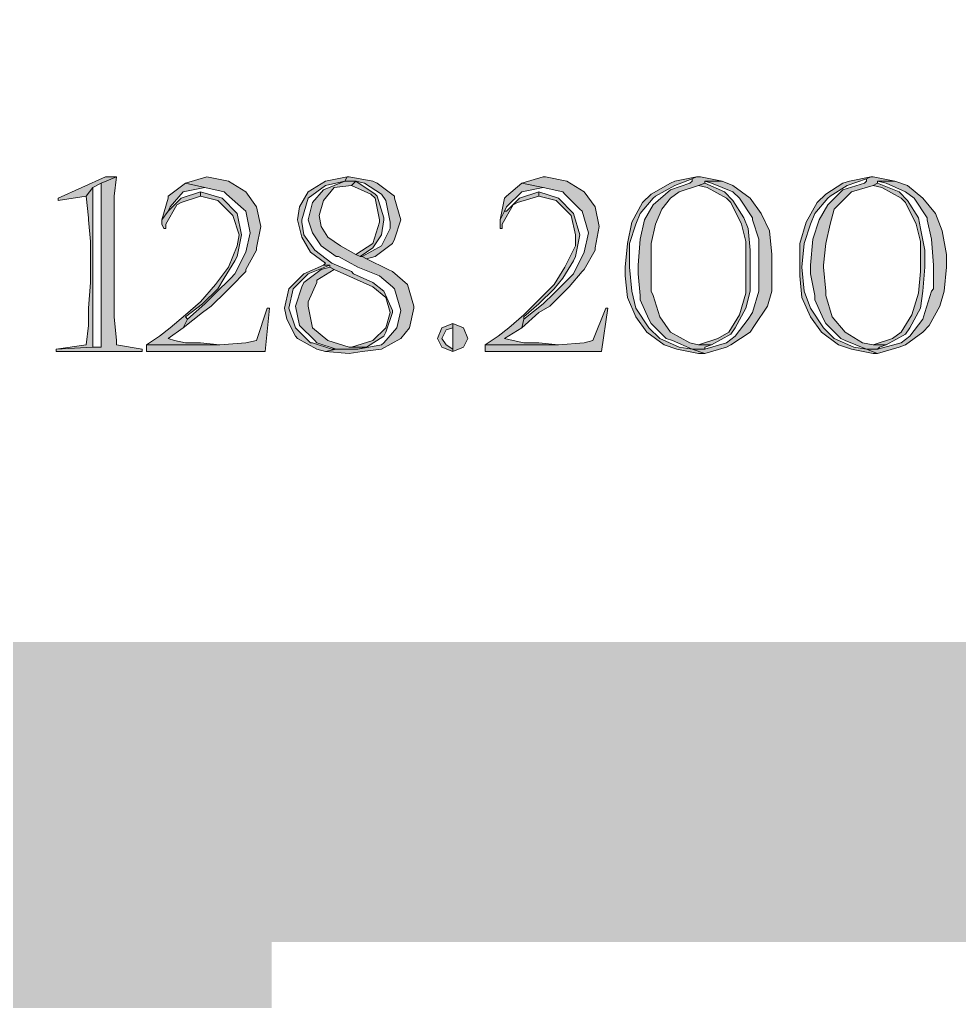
# Model space of a CAD drawing. Header units: inches. Extents: x -55000 to 163233, y -55008 to 54992.
# Drawn here: x 10339.1 to 10715.3, y 9706.3 to 10099.1 of the extents above; entities that cross this region are included whole.
import ezdxf

# ---------------------------------------------------------------- set-up
doc = ezdxf.new("R2010")
doc.units = ezdxf.units.IN
doc.header["$MEASUREMENT"] = 0
doc.linetypes.add('ACAD_ISO07W100', pattern=[3, 0, -3])
doc.layers.get('0').update_dxf_attribs({"color": 20, "linetype": 'ACAD_ISO07W100'})
doc.layers.add('L10D0 Abs', color=4, linetype='Continuous')

msp = doc.modelspace()

# ---------------------------------------------------------------- hatches: boundary and pattern name
at = {"layer": 'L10D0 Abs', "transparency": 33554483}
h = msp.add_hatch(color=256, dxfattribs=at)
h.dxf.hatch_style = 1
h.paths.add_polyline_path([(10377.86277, 10036.23954), (10371.82237, 10033.65079), (10371.82237, 9968.06923), (10368.3707, 9968.06923), (10353.70114, 9967.20631), (10353.70114, 9966.3434), (10388.21776, 9966.3434), (10388.21776, 9967.20631), (10377.86277, 9968.93214), (10377.86277, 9970.65797), (10376.99986, 9980.15004), (10376.99986, 9988.77919), (10376.99986, 10001.72292), (10376.99986, 10004.31167), (10376.99986, 10013.80374), (10376.99986, 10022.43289), (10376.99986, 10028.4733)])
h = msp.add_hatch(color=256, dxfattribs=at)
h.dxf.hatch_style = 1
h.paths.add_polyline_path([(10377.86277, 10036.23954), (10373.5482, 10036.23954), (10354.56406, 10027.61038), (10354.56406, 10026.74747), (10365.78196, 10028.4733), (10368.3707, 10031.92496), (10371.82237, 10033.65079)], flags=17)
h = msp.add_hatch(color=256, dxfattribs=at)
h.dxf.hatch_style = 1
h.paths.add_polyline_path([(10405.47606, 10033.65079), (10398.57274, 10028.4733), (10398.57274, 10027.61038), (10395.98399, 10018.98123), (10398.57274, 10022.43289), (10399.43566, 10024.15872), (10404.61315, 10030.19913), (10413.2423, 10031.92496)])
h = msp.add_hatch(color=256, dxfattribs=at)
h.dxf.hatch_style = 1
h.paths.add_polyline_path([(10414.10522, 10036.23954), (10405.47606, 10033.65079), (10413.2423, 10031.92496), (10421.00854, 10030.19913), (10421.87145, 10029.33621), (10428.77478, 10023.29581), (10429.63769, 10022.43289), (10431.36352, 10013.80374), (10429.63769, 10006.0375), (10425.32312, 9997.40835), (10423.59729, 9995.68252), (10417.55688, 9989.64211), (10413.2423, 9985.32753), (10406.33898, 9979.28713), (10404.61315, 9975.83546), (10412.37939, 9981.87587), (10415.83105, 9984.46462), (10421.87145, 9990.50503), (10423.59729, 9992.23086), (10429.63769, 9998.27126), (10429.63769, 9999.13418), (10433.95227, 10006.90042), (10433.95227, 10007.76333), (10435.6781, 10016.39248), (10433.95227, 10024.15872), (10429.63769, 10030.19913), (10422.73437, 10034.51371)])
h = msp.add_hatch(color=256, dxfattribs=at)
h.dxf.hatch_style = 1
h.paths.add_polyline_path([(10470.19471, 10036.23954), (10461.56556, 10034.51371), (10454.66224, 10030.19913), (10451.21058, 10024.15872), (10450.34766, 10018.98123), (10452.07349, 10012.07791), (10455.52515, 10006.0375), (10461.56556, 10001.72292), (10460.70264, 10000.86001), (10463.29139, 10000.86001), (10463.29139, 9999.99709), (10465.01722, 9999.13418), (10472.78346, 9995.68252), (10480.5497, 9992.23086), (10485.72719, 9987.91628), (10487.45302, 9981.87587), (10485.72719, 9975.83546), (10480.5497, 9970.65797), (10471.92054, 9968.06923), (10477.96095, 9968.06923), (10484.86427, 9972.3838), (10485.72719, 9974.10963), (10488.31593, 9981.87587), (10488.31593, 9982.73879), (10484.86427, 9990.50503), (10480.5497, 9993.95669), (10472.78346, 9997.40835), (10471.92054, 9998.27126), (10464.15431, 10001.72292), (10457.25098, 10006.90042), (10452.93641, 10012.94082), (10452.07349, 10018.11832), (10452.07349, 10018.98123), (10454.66224, 10027.61038), (10461.56556, 10032.78788), (10469.3318, 10034.51371)])
h = msp.add_hatch(color=256, dxfattribs=at)
h.dxf.hatch_style = 1
h.paths.add_polyline_path([(10469.3318, 10034.51371), (10460.70264, 10031.06205), (10456.38807, 10025.88455), (10454.66224, 10018.98123), (10456.38807, 10013.80374), (10459.83973, 10008.62625), (10465.88014, 10004.31167), (10466.74305, 10004.31167), (10474.50929, 9999.99709), (10483.13844, 9996.54543), (10488.31593, 9992.23086), (10489.17885, 9991.36794), (10491.7676, 9982.73879), (10490.04176, 9975.83546), (10484.86427, 9969.79506), (10484.00136, 9968.93214), (10474.50929, 9967.20631), (10465.88014, 9967.20631), (10461.56556, 9966.3434), (10471.05763, 9965.48048), (10476.23512, 9966.3434), (10484.00136, 9967.20631), (10491.7676, 9971.52089), (10495.21926, 9975.83546), (10496.94509, 9983.6017), (10496.94509, 9984.46462), (10494.35634, 9993.09377), (10488.31593, 9998.27126), (10486.5901, 9999.13418), (10477.96095, 10003.44875), (10476.23512, 10004.31167), (10475.3722, 10004.31167), (10473.64637, 10005.17459), (10467.60597, 10008.62625), (10462.42847, 10012.07791), (10459.83973, 10016.39248), (10458.97681, 10020.70706), (10460.70264, 10026.74747), (10465.01722, 10031.92496), (10471.92054, 10032.78788), (10473.64637, 10034.51371)])
h = msp.add_hatch(color=256, dxfattribs=at)
h.dxf.hatch_style = 1
h.paths.add_polyline_path([(10471.05763, 10036.23954), (10470.19471, 10036.23954), (10469.3318, 10034.51371), (10473.64637, 10034.51371), (10477.09804, 10033.65079), (10484.00136, 10029.33621), (10485.72719, 10026.74747), (10487.45302, 10018.11832), (10487.45302, 10015.52957), (10484.00136, 10008.62625), (10476.23512, 10004.31167), (10477.96095, 10003.44875), (10481.41261, 10004.31167), (10488.31593, 10009.48916), (10489.17885, 10011.21499), (10491.7676, 10018.98123), (10489.17885, 10027.61038), (10489.17885, 10028.4733), (10482.27553, 10033.65079), (10480.5497, 10034.51371)])
h = msp.add_hatch(color=256, dxfattribs=at)
h.dxf.hatch_style = 1
h.paths.add_polyline_path([(10473.64637, 10034.51371), (10471.92054, 10032.78788), (10479.68678, 10029.33621), (10481.41261, 10027.61038), (10483.13844, 10018.98123), (10483.13844, 10018.11832), (10480.5497, 10009.48916), (10473.64637, 10005.17459), (10475.3722, 10004.31167), (10480.5497, 10007.76333), (10484.00136, 10012.94082), (10484.86427, 10018.98123), (10484.86427, 10019.84415), (10482.27553, 10028.4733), (10481.41261, 10029.33621)], flags=17)
h = msp.add_hatch(color=256, dxfattribs=at)
h.dxf.hatch_style = 1
h.paths.add_polyline_path([(10540.09085, 10033.65079), (10534.05045, 10028.4733), (10533.18753, 10027.61038), (10531.4617, 10018.98123), (10533.18753, 10022.43289), (10534.05045, 10024.15872), (10540.09085, 10030.19913), (10548.72001, 10031.92496)])
h = msp.add_hatch(color=256, dxfattribs=at)
h.dxf.hatch_style = 1
h.paths.add_polyline_path([(10549.58292, 10036.23954), (10548.72001, 10036.23954), (10540.09085, 10033.65079), (10548.72001, 10031.92496), (10556.48624, 10030.19913), (10557.34916, 10029.33621), (10563.38957, 10023.29581), (10564.25248, 10022.43289), (10566.84123, 10013.80374), (10565.1154, 10006.0375), (10560.80082, 9997.40835), (10559.07499, 9995.68252), (10553.03458, 9989.64211), (10548.72001, 9985.32753), (10540.95377, 9979.28713), (10540.09085, 9975.83546), (10546.99418, 9981.87587), (10551.30875, 9984.46462), (10557.34916, 9990.50503), (10559.07499, 9992.23086), (10564.25248, 9998.27126), (10565.1154, 9999.13418), (10569.42997, 10006.90042), (10569.42997, 10007.76333), (10571.15581, 10016.39248), (10569.42997, 10024.15872), (10565.1154, 10030.19913), (10558.21208, 10034.51371)])
h = msp.add_hatch(color=256, dxfattribs=at)
h.dxf.hatch_style = 1
h.paths.add_polyline_path([(10609.98699, 10036.23954), (10601.35784, 10034.51371), (10599.63201, 10033.65079), (10591.86577, 10029.33621), (10588.41411, 10025.88455), (10584.09953, 10018.11832), (10582.3737, 10009.48916), (10581.51079, 9999.99709), (10581.51079, 9996.54543), (10582.3737, 9987.91628), (10585.82537, 9980.15004), (10590.13994, 9974.10963), (10597.04326, 9968.93214), (10602.22076, 9967.20631), (10610.84991, 9965.48048), (10613.43866, 9965.48048), (10608.26116, 9967.20631), (10603.08367, 9968.06923), (10595.31743, 9971.52089), (10591.00286, 9975.83546), (10585.82537, 9983.6017), (10584.09953, 9990.50503), (10583.23662, 9999.99709), (10583.23662, 10009.48916), (10585.82537, 10017.2554), (10587.5512, 10021.56998), (10592.72869, 10027.61038), (10593.5916, 10028.4733), (10601.35784, 10032.78788), (10608.26116, 10035.37662)])
h = msp.add_hatch(color=256, dxfattribs=at)
h.dxf.hatch_style = 1
h.paths.add_polyline_path([(10611.71283, 10036.23954), (10609.98699, 10036.23954), (10608.26116, 10035.37662), (10608.26116, 10034.51371), (10607.39825, 10033.65079), (10599.63201, 10031.06205), (10592.72869, 10025.02164), (10589.27703, 10018.98123), (10587.5512, 10011.21499), (10586.68828, 10000.86001), (10586.68828, 9997.40835), (10587.5512, 9988.77919), (10587.5512, 9987.05336), (10591.00286, 9979.28713), (10591.86577, 9977.5613), (10597.90618, 9971.52089), (10600.49493, 9970.65797), (10608.26116, 9967.20631), (10613.43866, 9967.20631), (10613.43866, 9968.06923), (10616.0274, 9968.93214), (10610.84991, 9968.93214), (10607.39825, 9969.79506), (10599.63201, 9974.10963), (10595.31743, 9980.15004), (10592.72869, 9988.77919), (10591.86577, 9990.50503), (10591.86577, 9999.99709), (10591.86577, 10000.86001), (10591.86577, 10009.48916), (10593.5916, 10017.2554), (10596.18035, 10023.29581), (10599.63201, 10027.61038), (10603.08367, 10030.19913), (10610.84991, 10032.78788), (10613.43866, 10033.65079), (10613.43866, 10034.51371), (10620.34198, 10034.51371)])
h = msp.add_hatch(color=256, dxfattribs=at)
h.dxf.hatch_style = 1
h.paths.add_polyline_path([(10620.34198, 10034.51371), (10613.43866, 10034.51371), (10616.0274, 10033.65079), (10624.65655, 10030.19913), (10627.2453, 10027.61038), (10632.42279, 10019.84415), (10632.42279, 10018.98123), (10635.01154, 10011.21499), (10635.01154, 10000.86001), (10635.01154, 9991.36794), (10635.01154, 9990.50503), (10632.42279, 9981.87587), (10630.69696, 9979.28713), (10625.51947, 9972.3838), (10622.06781, 9969.79506), (10613.43866, 9967.20631), (10608.26116, 9967.20631), (10613.43866, 9965.48048), (10622.06781, 9968.06923), (10623.79364, 9968.93214), (10631.55988, 9974.10963), (10633.28571, 9976.69838), (10638.4632, 9984.46462), (10640.18903, 9990.50503), (10640.18903, 9999.99709), (10640.18903, 10005.17459), (10639.32612, 10014.66665), (10635.87445, 10021.56998), (10631.55988, 10027.61038), (10624.65655, 10032.78788)])
h = msp.add_hatch(color=256, dxfattribs=at)
h.dxf.hatch_style = 1
h.paths.add_polyline_path([(10613.43866, 10033.65079), (10610.84991, 10032.78788), (10614.30157, 10031.92496), (10622.06781, 10027.61038), (10623.79364, 10025.88455), (10628.10822, 10017.2554), (10629.83405, 10010.35208), (10629.83405, 10000.86001), (10629.83405, 9998.27126), (10629.83405, 9989.64211), (10627.2453, 9981.01296), (10622.93072, 9974.10963), (10618.61615, 9971.52089), (10610.84991, 9968.93214), (10616.0274, 9968.93214), (10623.79364, 9973.24672), (10625.51947, 9975.83546), (10629.83405, 9983.6017), (10631.55988, 9990.50503), (10631.55988, 9999.99709), (10631.55988, 10006.90042), (10630.69696, 10015.52957), (10628.97113, 10019.84415), (10624.65655, 10026.74747), (10621.20489, 10030.19913)], flags=17)
h = msp.add_hatch(color=256, dxfattribs=at)
h.dxf.hatch_style = 1
h.paths.add_polyline_path([(10679.88314, 10036.23954), (10671.25398, 10034.51371), (10668.66524, 10033.65079), (10661.76191, 10029.33621), (10658.31025, 10025.88455), (10653.99568, 10018.11832), (10651.40693, 10009.48916), (10651.40693, 9999.99709), (10651.40693, 9996.54543), (10652.26985, 9987.91628), (10655.72151, 9980.15004), (10660.03608, 9974.10963), (10666.93941, 9968.93214), (10672.1169, 9967.20631), (10680.74605, 9965.48048), (10682.47188, 9965.48048), (10678.1573, 9967.20631), (10672.97981, 9968.06923), (10665.21357, 9971.52089), (10660.899, 9975.83546), (10655.72151, 9983.6017), (10653.13276, 9990.50503), (10652.26985, 9999.99709), (10653.13276, 10009.48916), (10655.72151, 10017.2554), (10657.44734, 10021.56998), (10662.62483, 10027.61038), (10663.48774, 10028.4733), (10670.39107, 10032.78788), (10678.1573, 10035.37662)])
h = msp.add_hatch(color=256, dxfattribs=at)
h.dxf.hatch_style = 1
h.paths.add_polyline_path([(10680.74605, 10036.23954), (10679.88314, 10036.23954), (10678.1573, 10035.37662), (10678.1573, 10034.51371), (10677.29439, 10033.65079), (10668.66524, 10031.06205), (10662.62483, 10025.02164), (10659.17317, 10018.98123), (10656.58442, 10011.21499), (10655.72151, 10000.86001), (10655.72151, 9997.40835), (10657.44734, 9988.77919), (10657.44734, 9987.05336), (10660.899, 9979.28713), (10661.76191, 9977.5613), (10667.80232, 9971.52089), (10669.52815, 9970.65797), (10678.1573, 9967.20631), (10682.47188, 9967.20631), (10683.3348, 9968.06923), (10685.92354, 9968.93214), (10680.74605, 9968.93214), (10676.43147, 9969.79506), (10669.52815, 9974.10963), (10664.35066, 9980.15004), (10661.76191, 9988.77919), (10661.76191, 9990.50503), (10660.899, 9999.99709), (10660.899, 10000.86001), (10661.76191, 10009.48916), (10663.48774, 10017.2554), (10665.21357, 10023.29581), (10669.52815, 10027.61038), (10672.1169, 10030.19913), (10680.74605, 10032.78788), (10682.47188, 10033.65079), (10682.47188, 10034.51371), (10689.3752, 10034.51371)])
h = msp.add_hatch(color=256, dxfattribs=at)
h.dxf.hatch_style = 1
h.paths.add_polyline_path([(10689.3752, 10034.51371), (10682.47188, 10034.51371), (10685.92354, 10033.65079), (10693.68978, 10030.19913), (10697.14144, 10027.61038), (10702.31893, 10019.84415), (10702.31893, 10018.98123), (10704.04476, 10011.21499), (10704.90768, 10000.86001), (10704.90768, 9991.36794), (10704.04476, 9990.50503), (10701.45602, 9981.87587), (10700.5931, 9979.28713), (10695.41561, 9972.3838), (10691.96395, 9969.79506), (10682.47188, 9967.20631), (10678.1573, 9967.20631), (10682.47188, 9965.48048), (10691.10103, 9968.06923), (10693.68978, 9968.93214), (10700.5931, 9974.10963), (10703.18185, 9976.69838), (10707.49643, 9984.46462), (10709.22226, 9990.50503), (10710.08517, 9999.99709), (10710.08517, 10005.17459), (10708.35934, 10014.66665), (10705.7706, 10021.56998), (10700.5931, 10027.61038), (10694.5527, 10032.78788)])
h = msp.add_hatch(color=256, dxfattribs=at)
h.dxf.hatch_style = 1
h.paths.add_polyline_path([(10682.47188, 10033.65079), (10680.74605, 10032.78788), (10684.19771, 10031.92496), (10691.96395, 10027.61038), (10693.68978, 10025.88455), (10698.00436, 10017.2554), (10699.73019, 10010.35208), (10699.73019, 10000.86001), (10699.73019, 9998.27126), (10698.86727, 9989.64211), (10696.27853, 9981.01296), (10691.96395, 9974.10963), (10688.51229, 9971.52089), (10680.74605, 9968.93214), (10685.92354, 9968.93214), (10693.68978, 9973.24672), (10695.41561, 9975.83546), (10699.73019, 9983.6017), (10700.5931, 9990.50503), (10701.45602, 9999.99709), (10701.45602, 10006.90042), (10699.73019, 10015.52957), (10698.86727, 10019.84415), (10694.5527, 10026.74747), (10691.10103, 10030.19913)], flags=17)
h = msp.add_hatch(color=256, dxfattribs=at)
h.dxf.hatch_style = 1
h.paths.add_polyline_path([(10368.3707, 10031.92496), (10365.78196, 10028.4733), (10366.64487, 10019.84415), (10366.64487, 10018.98123), (10367.50779, 10010.35208), (10367.50779, 9999.13418), (10367.50779, 9993.95669), (10366.64487, 9983.6017), (10366.64487, 9976.69838), (10365.78196, 9968.93214), (10353.70114, 9967.20631), (10368.3707, 9968.06923)], flags=17)
h = msp.add_hatch(color=256, dxfattribs=at)
h.dxf.hatch_style = 1
h.paths.add_polyline_path([(10411.51647, 10030.19913), (10411.51647, 10028.4733), (10418.41979, 10026.74747), (10424.4602, 10020.70706), (10427.04895, 10012.94082), (10426.18603, 10008.62625), (10422.73437, 9999.99709), (10417.55688, 9993.09377), (10411.51647, 9986.19045), (10405.47606, 9981.01296), (10399.43566, 9975.83546), (10395.12108, 9972.3838), (10389.94359, 9968.93214), (10419.28271, 9968.93214), (10411.51647, 9969.79506), (10405.47606, 9969.79506), (10401.16149, 9970.65797), (10398.57274, 9971.52089), (10404.61315, 9975.83546), (10406.33898, 9979.28713), (10405.47606, 9980.15004), (10412.37939, 9985.32753), (10418.41979, 9991.36794), (10421.00854, 9995.68252), (10425.32312, 10002.58584), (10426.18603, 10004.31167), (10427.91186, 10012.94082), (10426.18603, 10021.56998), (10420.14562, 10027.61038)])
h = msp.add_hatch(color=256, dxfattribs=at)
h.dxf.hatch_style = 1
h.paths.add_polyline_path([(10411.51647, 10030.19913), (10403.75023, 10027.61038), (10398.57274, 10022.43289), (10395.98399, 10018.98123), (10395.98399, 10017.2554), (10396.84691, 10015.52957), (10397.70983, 10015.52957), (10397.70983, 10017.2554), (10402.0244, 10025.02164), (10403.75023, 10025.88455), (10411.51647, 10028.4733)], flags=17)
h = msp.add_hatch(color=256, dxfattribs=at)
h.dxf.hatch_style = 1
h.paths.add_polyline_path([(10546.99418, 10030.19913), (10546.99418, 10028.4733), (10553.8975, 10026.74747), (10559.93791, 10020.70706), (10561.66374, 10012.94082), (10561.66374, 10008.62625), (10557.34916, 9999.99709), (10553.03458, 9993.09377), (10546.13126, 9986.19045), (10540.95377, 9981.01296), (10534.91336, 9975.83546), (10530.59878, 9972.3838), (10525.42129, 9968.93214), (10554.76041, 9968.93214), (10546.99418, 9969.79506), (10540.95377, 9969.79506), (10536.63919, 9970.65797), (10533.18753, 9971.52089), (10540.09085, 9975.83546), (10540.95377, 9979.28713), (10540.95377, 9980.15004), (10546.99418, 9985.32753), (10553.03458, 9991.36794), (10556.48624, 9995.68252), (10560.80082, 10002.58584), (10561.66374, 10004.31167), (10563.38957, 10012.94082), (10560.80082, 10021.56998), (10554.76041, 10027.61038)])
h = msp.add_hatch(color=256, dxfattribs=at)
h.dxf.hatch_style = 1
h.paths.add_polyline_path([(10546.99418, 10030.19913), (10539.22794, 10027.61038), (10534.05045, 10022.43289), (10533.18753, 10022.43289), (10531.4617, 10018.98123), (10531.4617, 10017.2554), (10531.4617, 10015.52957), (10532.32462, 10015.52957), (10532.32462, 10017.2554), (10536.63919, 10025.02164), (10538.36502, 10025.88455), (10546.99418, 10028.4733)], flags=17)
h = msp.add_hatch(color=256, dxfattribs=at)
h.dxf.hatch_style = 1
h.paths.add_polyline_path([(10460.70264, 10000.86001), (10452.93641, 9997.40835), (10446.896, 9991.36794), (10445.17017, 9983.6017), (10446.03308, 9979.28713), (10449.48474, 9972.3838), (10450.34766, 9971.52089), (10458.1139, 9967.20631), (10461.56556, 9966.3434), (10465.88014, 9967.20631), (10464.15431, 9967.20631), (10456.38807, 9969.79506), (10455.52515, 9969.79506), (10449.48474, 9975.83546), (10446.896, 9983.6017), (10448.62183, 9991.36794), (10454.66224, 9997.40835), (10463.29139, 10000.86001)])
h = msp.add_hatch(color=256, dxfattribs=at)
h.dxf.hatch_style = 1
h.paths.add_polyline_path([(10463.29139, 9999.99709), (10459.83973, 9999.13418), (10452.93641, 9993.95669), (10452.07349, 9992.23086), (10449.48474, 9984.46462), (10451.21058, 9976.69838), (10457.25098, 9970.65797), (10458.1139, 9969.79506), (10465.88014, 9967.20631), (10474.50929, 9967.20631), (10477.96095, 9968.06923), (10471.92054, 9968.06923), (10471.05763, 9968.06923), (10462.42847, 9970.65797), (10456.38807, 9975.83546), (10454.66224, 9984.46462), (10454.66224, 9986.19045), (10458.1139, 9993.95669), (10458.1139, 9994.8196), (10465.01722, 9999.13418)])
h = msp.add_hatch(color=256, dxfattribs=at)
h.dxf.hatch_style = 1
h.paths.add_polyline_path([(10439.12976, 9983.6017), (10438.26685, 9983.6017), (10433.95227, 9970.65797), (10429.63769, 9969.79506), (10419.28271, 9968.93214), (10389.94359, 9968.93214), (10389.94359, 9966.3434), (10437.40393, 9966.3434)])
h = msp.add_hatch(color=256, dxfattribs=at)
h.dxf.hatch_style = 1
h.paths.add_polyline_path([(10574.60747, 9983.6017), (10573.74455, 9983.6017), (10568.56706, 9970.65797), (10565.1154, 9969.79506), (10554.76041, 9968.93214), (10525.42129, 9968.93214), (10525.42129, 9966.3434), (10572.01872, 9966.3434)])
h = msp.add_hatch(color=256, dxfattribs=at)
h.dxf.hatch_style = 1
h.paths.add_polyline_path([(10512.47756, 9977.5613), (10508.16299, 9975.83546), (10506.43716, 9971.52089), (10508.16299, 9968.06923), (10512.47756, 9966.3434), (10512.47756, 9967.20631), (10509.88882, 9968.93214), (10508.16299, 9971.52089), (10509.88882, 9974.97255), (10512.47756, 9975.83546)])
h = msp.add_hatch(color=256, dxfattribs=at)
h.dxf.hatch_style = 1
h.paths.add_polyline_path([(10512.47756, 9977.5613), (10512.47756, 9975.83546), (10512.47756, 9967.20631), (10512.47756, 9966.3434), (10516.79214, 9968.06923), (10518.51797, 9971.52089), (10516.79214, 9975.83546)])
h = msp.add_hatch(color=256, dxfattribs=at)
h.dxf.hatch_style = 1
h.paths.add_polyline_path([(10440, 460), (10850, 460), (10850, 9440), (10440, 9440), (10440, 9730), (10850, 9730), (10850, 9850), (1460, 9850), (1460, 9440), (1050, 9440), (1050, 460), (1460, 460), (1460, 170), (1050, 170), (1050, 50), (10850, 50), (10850, 170), (10440, 170)])
h.paths.add_polyline_path([(3722.61364, 4702.51263), (3623.61869, 4603.51768), (3524.62374, 4702.51263), (3623.61869, 4801.50758)], flags=16)
h.paths.add_polyline_path([(3920.60354, 4900.50253), (3821.60859, 4801.50758), (3722.61364, 4900.50253), (3821.60859, 4999.49747)], flags=16)
h.paths.add_polyline_path([(3821.60859, 4207.53788), (3722.61364, 4108.54293), (3623.61869, 4207.53788), (3722.61364, 4306.53283)], flags=16)
h.paths.add_polyline_path([(4019.59849, 4405.52778), (3920.60354, 4306.53283), (3821.60859, 4405.52778), (3920.60354, 4504.52273)], flags=16)
h.paths.add_polyline_path([(4217.58839, 4603.51768), (4118.59344, 4504.52273), (4019.59849, 4603.51768), (4118.59344, 4702.51263)], flags=16)
h.paths.add_polyline_path([(4415.57828, 4801.50758), (4316.58334, 4702.51263), (4217.58839, 4801.50758), (4316.58334, 4900.50253)], flags=16)
h.paths.add_polyline_path([(4118.59344, 3910.55303), (4019.59849, 3811.55808), (3920.60354, 3910.55303), (4019.59849, 4009.54798)], flags=16)
h.paths.add_polyline_path([(4316.58334, 4108.54293), (4217.58839, 4009.54798), (4118.59344, 4108.54293), (4217.58839, 4207.53788)], flags=16)
h.paths.add_polyline_path([(4514.57323, 4306.53283), (4415.57828, 4207.53788), (4316.58334, 4306.53283), (4415.57828, 4405.52778)], flags=16)
h.paths.add_polyline_path([(4910.55303, 4702.51263), (4811.55808, 4603.51768), (4712.56313, 4702.51263), (4811.55808, 4801.50758)], flags=16)
h.paths.add_polyline_path([(4415.57828, 3613.56818), (4316.58334, 3514.57323), (4217.58839, 3613.56818), (4316.58334, 3712.56313)], flags=16)
h.paths.add_polyline_path([(4613.56818, 3811.55808), (4514.57323, 3712.56313), (4415.57828, 3811.55808), (4514.57323, 3910.55303)], flags=16)
h.paths.add_polyline_path([(4811.55808, 4009.54798), (4712.56313, 3910.55303), (4613.56818, 4009.54798), (4712.56313, 4108.54293)], flags=16)
h.paths.add_polyline_path([(5009.54798, 4207.53788), (4910.55303, 4108.54293), (4811.55808, 4207.53788), (4910.55303, 4306.53283)], flags=16)
h.paths.add_polyline_path([(5207.53788, 4405.52778), (5108.54293, 4306.53283), (5009.54798, 4405.52778), (5108.54293, 4504.52273)], flags=16)
h.paths.add_polyline_path([(5405.52778, 4603.51768), (5306.53283, 4504.52273), (5207.53788, 4603.51768), (5306.53283, 4702.51263)], flags=16)
h.paths.add_polyline_path([(4712.56313, 3316.58334), (4613.56818, 3217.58839), (4514.57323, 3316.58334), (4613.56818, 3415.57828)], flags=16)
h.paths.add_polyline_path([(4910.55303, 3514.57323), (4811.55808, 3415.57828), (4712.56313, 3514.57323), (4811.55808, 3613.56818)], flags=16)
h.paths.add_polyline_path([(5108.54293, 3712.56313), (5009.54798, 3613.56818), (4910.55303, 3712.56313), (5009.54798, 3811.55808)], flags=16)
h.paths.add_polyline_path([(5306.53283, 3910.55303), (5207.53788, 3811.55808), (5108.54293, 3910.55303), (5207.53788, 4009.54798)], flags=16)
h.paths.add_polyline_path([(5504.52273, 4108.54293), (5405.52778, 4009.54798), (5306.53283, 4108.54293), (5405.52778, 4207.53788)], flags=16)
h.paths.add_polyline_path([(5702.51263, 4306.53283), (5603.51768, 4207.53788), (5504.52273, 4306.53283), (5603.51768, 4405.52778)], flags=16)
h.paths.add_polyline_path([(5405.52778, 3415.57828), (5306.53283, 3316.58334), (5207.53788, 3415.57828), (5306.53283, 3514.57323)], flags=16)
h.paths.add_polyline_path([(5603.51768, 3613.56818), (5504.52273, 3514.57323), (5405.52778, 3613.56818), (5504.52273, 3712.56313)], flags=16)
h.paths.add_polyline_path([(5801.50758, 3811.55808), (5702.51263, 3712.56313), (5603.51768, 3811.55808), (5702.51263, 3910.55303)], flags=16)
h.paths.add_polyline_path([(5207.53788, 3217.58839), (5108.54293, 3118.59344), (5009.54798, 3217.58839), (5108.54293, 3316.58334)], flags=16)
h.paths.add_polyline_path([(4712.56313, 4504.52273), (4613.56818, 4405.52778), (4514.57323, 4504.52273), (4613.56818, 4603.51768)], flags=16)
h.paths.add_polyline_path([(4118.59344, 5098.49242), (4019.59849, 4999.49747), (3920.60354, 5098.49242), (4019.59849, 5197.48737)], flags=16)
h.paths.add_polyline_path([(4316.58334, 5296.48232), (4217.58839, 5197.48737), (4118.59344, 5296.48232), (4217.58839, 5395.47727)], flags=16)
h.paths.add_polyline_path([(4811.55808, 5197.48737), (4712.56313, 5098.49242), (4613.56818, 5197.48737), (4712.56313, 5296.48232)], flags=16)
h.paths.add_polyline_path([(5108.54293, 4900.50253), (5009.54798, 4801.50758), (4910.55303, 4900.50253), (5009.54798, 4999.49747)], flags=16)
h.paths.add_polyline_path([(3524.62374, 4504.52273), (3425.62879, 4405.52778), (3326.63384, 4504.52273), (3425.62879, 4603.51768)], flags=16)
h.paths.add_polyline_path([(5009.54798, 3019.59849), (4910.55303, 2920.60354), (4811.55808, 3019.59849), (4910.55303, 3118.59344)], flags=16)
h.paths.add_polyline_path([(5999.49747, 4009.54798), (5900.50253, 3910.55303), (5801.50758, 4009.54798), (5900.50253, 4108.54293)], flags=16)
h.paths.add_polyline_path([(4514.57323, 5494.47222), (4415.57828, 5395.47727), (4316.58334, 5494.47222), (4415.57828, 5593.46717)], flags=16)
h.paths.add_polyline_path([(5306.53283, 2722.61364), (5207.53788, 2623.61869), (5108.54293, 2722.61364), (5207.53788, 2821.60859)], flags=16)
h.paths.add_polyline_path([(5504.52273, 2920.60354), (5405.52778, 2821.60859), (5306.53283, 2920.60354), (5405.52778, 3019.59849)], flags=16)
h.paths.add_polyline_path([(5702.51263, 3118.59344), (5603.51768, 3019.59849), (5504.52273, 3118.59344), (5603.51768, 3217.58839)], flags=16)
h.paths.add_polyline_path([(5900.50253, 3316.58334), (5801.50758, 3217.58839), (5702.51263, 3316.58334), (5801.50758, 3415.57828)], flags=16)
h.paths.add_polyline_path([(6098.49242, 3514.57323), (5999.49747, 3415.57828), (5900.50253, 3514.57323), (5999.49747, 3613.56818)], flags=16)
h.paths.add_polyline_path([(6296.48232, 3712.56313), (6197.48737, 3613.56818), (6098.49242, 3712.56313), (6197.48737, 3811.55808)], flags=16)
h.paths.add_polyline_path([(5801.50758, 2623.61869), (5702.51263, 2524.62374), (5603.51768, 2623.61869), (5702.51263, 2722.61364)], flags=16)
h.paths.add_polyline_path([(5999.49747, 2821.60859), (5900.50253, 2722.61364), (5801.50758, 2821.60859), (5900.50253, 2920.60354)], flags=16)
h.paths.add_polyline_path([(6197.48737, 3019.59849), (6098.49242, 2920.60354), (5999.49747, 3019.59849), (6098.49242, 3118.59344)], flags=16)
h.paths.add_polyline_path([(6395.47727, 3217.58839), (6296.48232, 3118.59344), (6197.48737, 3217.58839), (6296.48232, 3316.58334)], flags=16)
h.paths.add_polyline_path([(6593.46717, 3415.57828), (6494.47222, 3316.58334), (6395.47727, 3415.57828), (6494.47222, 3514.57323)], flags=16)
h.paths.add_polyline_path([(4712.56313, 5692.46212), (4613.56818, 5593.46717), (4514.57323, 5692.46212), (4613.56818, 5791.45707)], flags=16)
h.paths.add_polyline_path([(4910.55303, 5890.45202), (4811.55808, 5791.45707), (4712.56313, 5890.45202), (4811.55808, 5989.44697)], flags=16)
h.paths.add_polyline_path([(5108.54293, 6088.44192), (5009.54798, 5989.44697), (4910.55303, 6088.44192), (5009.54798, 6187.43687)], flags=16)
h.paths.add_polyline_path([(5306.53283, 6286.43182), (5207.53788, 6187.43687), (5108.54293, 6286.43182), (5207.53788, 6385.42677)], flags=16)
h.paths.add_polyline_path([(5504.52273, 6484.42172), (5405.52778, 6385.42677), (5306.53283, 6484.42172), (5405.52778, 6583.41666)], flags=16)
h.paths.add_polyline_path([(5702.51263, 6682.41161), (5603.51768, 6583.41666), (5504.52273, 6682.41161), (5603.51768, 6781.40656)], flags=16)
h.paths.add_polyline_path([(5900.50253, 6880.40151), (5801.50758, 6781.40656), (5702.51263, 6880.40151), (5801.50758, 6979.39646)], flags=16)
h.paths.add_polyline_path([(6098.49242, 7078.39141), (5999.49747, 6979.39646), (5900.50253, 7078.39141), (5999.49747, 7177.38636)], flags=16)
h.paths.add_polyline_path([(6296.48232, 7276.38131), (6197.48737, 7177.38636), (6098.49242, 7276.38131), (6197.48737, 7375.37626)], flags=16)
h.paths.add_polyline_path([(5009.54798, 5395.47727), (4910.55303, 5296.48232), (4811.55808, 5395.47727), (4910.55303, 5494.47222)], flags=16)
h.paths.add_polyline_path([(5207.53788, 5593.46717), (5108.54293, 5494.47222), (5009.54798, 5593.46717), (5108.54293, 5692.46212)], flags=16)
h.paths.add_polyline_path([(5405.52778, 5791.45707), (5306.53283, 5692.46212), (5207.53788, 5791.45707), (5306.53283, 5890.45202)], flags=16)
h.paths.add_polyline_path([(5603.51768, 5989.44697), (5504.52273, 5890.45202), (5405.52778, 5989.44697), (5504.52273, 6088.44192)], flags=16)
h.paths.add_polyline_path([(5801.50758, 6187.43687), (5702.51263, 6088.44192), (5603.51768, 6187.43687), (5702.51263, 6286.43182)], flags=16)
h.paths.add_polyline_path([(5999.49747, 6385.42677), (5900.50253, 6286.43182), (5801.50758, 6385.42677), (5900.50253, 6484.42172)], flags=16)
h.paths.add_polyline_path([(6197.48737, 6583.41666), (6098.49242, 6484.42172), (5999.49747, 6583.41666), (6098.49242, 6682.41161)], flags=16)
h.paths.add_polyline_path([(6395.47727, 6781.40656), (6296.48232, 6682.41161), (6197.48737, 6781.40656), (6296.48232, 6880.40151)], flags=16)
h.paths.add_polyline_path([(6593.46717, 6979.39646), (6494.47222, 6880.40151), (6395.47727, 6979.39646), (6494.47222, 7078.39141)], flags=16)
h.paths.add_polyline_path([(5306.53283, 5098.49242), (5207.53788, 4999.49747), (5108.54293, 5098.49242), (5207.53788, 5197.48737)], flags=16)
h.paths.add_polyline_path([(5504.52273, 5296.48232), (5405.52778, 5197.48737), (5306.53283, 5296.48232), (5405.52778, 5395.47727)], flags=16)
h.paths.add_polyline_path([(5702.51263, 5494.47222), (5603.51768, 5395.47727), (5504.52273, 5494.47222), (5603.51768, 5593.46717)], flags=16)
h.paths.add_polyline_path([(5900.50253, 5692.46212), (5801.50758, 5593.46717), (5702.51263, 5692.46212), (5801.50758, 5791.45707)], flags=16)
h.paths.add_polyline_path([(6098.49242, 5890.45202), (5999.49747, 5791.45707), (5900.50253, 5890.45202), (5999.49747, 5989.44697)], flags=16)
h.paths.add_polyline_path([(6296.48232, 6088.44192), (6197.48737, 5989.44697), (6098.49242, 6088.44192), (6197.48737, 6187.43687)], flags=16)
h.paths.add_polyline_path([(6494.47222, 6286.43182), (6395.47727, 6187.43687), (6296.48232, 6286.43182), (6395.47727, 6385.42677)], flags=16)
h.paths.add_polyline_path([(6692.46212, 6484.42172), (6593.46717, 6385.42677), (6494.47222, 6484.42172), (6593.46717, 6583.41666)], flags=16)
h.paths.add_polyline_path([(6890.45202, 6682.41161), (6791.45707, 6583.41666), (6692.46212, 6682.41161), (6791.45707, 6781.40656)], flags=16)
h.paths.add_polyline_path([(7088.44192, 6880.40151), (6989.44697, 6781.40656), (6890.45202, 6880.40151), (6989.44697, 6979.39646)], flags=16)
h.paths.add_polyline_path([(5603.51768, 4801.50758), (5504.52273, 4702.51263), (5405.52778, 4801.50758), (5504.52273, 4900.50253)], flags=16)
h.paths.add_polyline_path([(5801.50758, 4999.49747), (5702.51263, 4900.50253), (5603.51768, 4999.49747), (5702.51263, 5098.49242)], flags=16)
h.paths.add_polyline_path([(5999.49747, 5197.48737), (5900.50253, 5098.49242), (5801.50758, 5197.48737), (5900.50253, 5296.48232)], flags=16)
h.paths.add_polyline_path([(6197.48737, 5395.47727), (6098.49242, 5296.48232), (5999.49747, 5395.47727), (6098.49242, 5494.47222)], flags=16)
h.paths.add_polyline_path([(6395.47727, 5593.46717), (6296.48232, 5494.47222), (6197.48737, 5593.46717), (6296.48232, 5692.46212)], flags=16)
h.paths.add_polyline_path([(6593.46717, 5791.45707), (6494.47222, 5692.46212), (6395.47727, 5791.45707), (6494.47222, 5890.45202)], flags=16)
h.paths.add_polyline_path([(6791.45707, 5989.44697), (6692.46212, 5890.45202), (6593.46717, 5989.44697), (6692.46212, 6088.44192)], flags=16)
h.paths.add_polyline_path([(6989.44697, 6187.43687), (6890.45202, 6088.44192), (6791.45707, 6187.43687), (6890.45202, 6286.43182)], flags=16)
h.paths.add_polyline_path([(7187.43687, 6385.42677), (7088.44192, 6286.43182), (6989.44697, 6385.42677), (7088.44192, 6484.42172)], flags=16)
h.paths.add_polyline_path([(7385.42677, 6583.41666), (7286.43182, 6484.42172), (7187.43687, 6583.41666), (7286.43182, 6682.41161)], flags=16)
h.paths.add_polyline_path([(5900.50253, 4504.52273), (5801.50758, 4405.52778), (5702.51263, 4504.52273), (5801.50758, 4603.51768)], flags=16)
h.paths.add_polyline_path([(6098.49242, 4702.51263), (5999.49747, 4603.51768), (5900.50253, 4702.51263), (5999.49747, 4801.50758)], flags=16)
h.paths.add_polyline_path([(6296.48232, 4900.50253), (6197.48737, 4801.50758), (6098.49242, 4900.50253), (6197.48737, 4999.49747)], flags=16)
h.paths.add_polyline_path([(6494.47222, 5098.49242), (6395.47727, 4999.49747), (6296.48232, 5098.49242), (6395.47727, 5197.48737)], flags=16)
h.paths.add_polyline_path([(6692.46212, 5296.48232), (6593.46717, 5197.48737), (6494.47222, 5296.48232), (6593.46717, 5395.47727)], flags=16)
h.paths.add_polyline_path([(6890.45202, 5494.47222), (6791.45707, 5395.47727), (6692.46212, 5494.47222), (6791.45707, 5593.46717)], flags=16)
h.paths.add_polyline_path([(7088.44192, 5692.46212), (6989.44697, 5593.46717), (6890.45202, 5692.46212), (6989.44697, 5791.45707)], flags=16)
h.paths.add_polyline_path([(7286.43182, 5890.45202), (7187.43687, 5791.45707), (7088.44192, 5890.45202), (7187.43687, 5989.44697)], flags=16)
h.paths.add_polyline_path([(7484.42172, 6088.44192), (7385.42677, 5989.44697), (7286.43182, 6088.44192), (7385.42677, 6187.43687)], flags=16)
h.paths.add_polyline_path([(7682.41161, 6286.43182), (7583.41666, 6187.43687), (7484.42172, 6286.43182), (7583.41666, 6385.42677)], flags=16)
h.paths.add_polyline_path([(6197.48737, 4207.53788), (6098.49242, 4108.54293), (5999.49747, 4207.53788), (6098.49242, 4306.53283)], flags=16)
h.paths.add_polyline_path([(6395.47727, 4405.52778), (6296.48232, 4306.53283), (6197.48737, 4405.52778), (6296.48232, 4504.52273)], flags=16)
h.paths.add_polyline_path([(6593.46717, 4603.51768), (6494.47222, 4504.52273), (6395.47727, 4603.51768), (6494.47222, 4702.51263)], flags=16)
h.paths.add_polyline_path([(6791.45707, 4801.50758), (6692.46212, 4702.51263), (6593.46717, 4801.50758), (6692.46212, 4900.50253)], flags=16)
h.paths.add_polyline_path([(6989.44697, 4999.49747), (6890.45202, 4900.50253), (6791.45707, 4999.49747), (6890.45202, 5098.49242)], flags=16)
h.paths.add_polyline_path([(7187.43687, 5197.48737), (7088.44192, 5098.49242), (6989.44697, 5197.48737), (7088.44192, 5296.48232)], flags=16)
h.paths.add_polyline_path([(7385.42677, 5395.47727), (7286.43182, 5296.48232), (7187.43687, 5395.47727), (7286.43182, 5494.47222)], flags=16)
h.paths.add_polyline_path([(7583.41666, 5593.46717), (7484.42172, 5494.47222), (7385.42677, 5593.46717), (7484.42172, 5692.46212)], flags=16)
h.paths.add_polyline_path([(7781.40656, 5791.45707), (7682.41161, 5692.46212), (7583.41666, 5791.45707), (7682.41161, 5890.45202)], flags=16)
h.paths.add_polyline_path([(7979.39646, 5989.44697), (7880.40151, 5890.45202), (7781.40656, 5989.44697), (7880.40151, 6088.44192)], flags=16)
h.paths.add_polyline_path([(6494.47222, 3910.55303), (6395.47727, 3811.55808), (6296.48232, 3910.55303), (6395.47727, 4009.54798)], flags=16)
h.paths.add_polyline_path([(6692.46212, 4108.54293), (6593.46717, 4009.54798), (6494.47222, 4108.54293), (6593.46717, 4207.53788)], flags=16)
h.paths.add_polyline_path([(6890.45202, 4306.53283), (6791.45707, 4207.53788), (6692.46212, 4306.53283), (6791.45707, 4405.52778)], flags=16)
h.paths.add_polyline_path([(7088.44192, 4504.52273), (6989.44697, 4405.52778), (6890.45202, 4504.52273), (6989.44697, 4603.51768)], flags=16)
h.paths.add_polyline_path([(7286.43182, 4702.51263), (7187.43687, 4603.51768), (7088.44192, 4702.51263), (7187.43687, 4801.50758)], flags=16)
h.paths.add_polyline_path([(7484.42172, 4900.50253), (7385.42677, 4801.50758), (7286.43182, 4900.50253), (7385.42677, 4999.49747)], flags=16)
h.paths.add_polyline_path([(7682.41161, 5098.49242), (7583.41666, 4999.49747), (7484.42172, 5098.49242), (7583.41666, 5197.48737)], flags=16)
h.paths.add_polyline_path([(7880.40151, 5296.48232), (7781.40656, 5197.48737), (7682.41161, 5296.48232), (7781.40656, 5395.47727)], flags=16)
h.paths.add_polyline_path([(8078.39141, 5494.47222), (7979.39646, 5395.47727), (7880.40151, 5494.47222), (7979.39646, 5593.46717)], flags=16)
h.paths.add_polyline_path([(8276.38131, 5692.46212), (8177.38636, 5593.46717), (8078.39141, 5692.46212), (8177.38636, 5791.45707)], flags=16)
h.paths.add_polyline_path([(6791.45707, 3613.56818), (6692.46212, 3514.57323), (6593.46717, 3613.56818), (6692.46212, 3712.56313)], flags=16)
h.paths.add_polyline_path([(6989.44697, 3811.55808), (6890.45202, 3712.56313), (6791.45707, 3811.55808), (6890.45202, 3910.55303)], flags=16)
h.paths.add_polyline_path([(7187.43687, 4009.54798), (7088.44192, 3910.55303), (6989.44697, 4009.54798), (7088.44192, 4108.54293)], flags=16)
h.paths.add_polyline_path([(7385.42677, 4207.53788), (7286.43182, 4108.54293), (7187.43687, 4207.53788), (7286.43182, 4306.53283)], flags=16)
h.paths.add_polyline_path([(7583.41666, 4405.52778), (7484.42172, 4306.53283), (7385.42677, 4405.52778), (7484.42172, 4504.52273)], flags=16)
h.paths.add_polyline_path([(7781.40656, 4603.51768), (7682.41161, 4504.52273), (7583.41666, 4603.51768), (7682.41161, 4702.51263)], flags=16)
h.paths.add_polyline_path([(7979.39646, 4801.50758), (7880.40151, 4702.51263), (7781.40656, 4801.50758), (7880.40151, 4900.50253)], flags=16)
h.paths.add_polyline_path([(8177.38636, 4999.49747), (8078.39141, 4900.50253), (7979.39646, 4999.49747), (8078.39141, 5098.49242)], flags=16)
h.paths.add_polyline_path([(8375.37626, 5197.48737), (8276.38131, 5098.49242), (8177.38636, 5197.48737), (8276.38131, 5296.48232)], flags=16)
h.paths.add_polyline_path([(8573.36616, 5395.47727), (8474.37121, 5296.48232), (8375.37626, 5395.47727), (8474.37121, 5494.47222)], flags=16)
h.paths.add_polyline_path([(6791.45707, 7177.38636), (6692.46212, 7078.39141), (6593.46717, 7177.38636), (6692.46212, 7276.38131)], flags=16)
h.paths.add_polyline_path([(4613.56818, 4999.49747), (4514.57323, 4900.50253), (4415.57828, 4999.49747), (4514.57323, 5098.49242)], flags=16)
h.paths.add_polyline_path([(5603.51768, 2425.62879), (5504.52273, 2326.63384), (5405.52778, 2425.62879), (5504.52273, 2524.62374)], flags=16)
h.paths.add_polyline_path([(6494.47222, 7474.37121), (6395.47727, 7375.37626), (6296.48232, 7474.37121), (6395.47727, 7573.36616)], flags=16)

# ---------------------------------------------------------------- linework, layer by layer
msp.add_circle((-19.81589, 126.61364), 50874.56217)
at = {"layer": 'L10D0 Abs', "color": 4, "lineweight": 0}
for points in [[(10377.86277, 10036.23954), (10371.82237, 10033.65079), (10371.82237, 9968.06923), (10368.3707, 9968.06923), (10353.70114, 9967.20631), (10353.70114, 9966.3434), (10388.21776, 9966.3434), (10388.21776, 9967.20631), (10377.86277, 9968.93214), (10377.86277, 9970.65797), (10376.99986, 9980.15004), (10376.99986, 9988.77919), (10376.99986, 10001.72292), (10376.99986, 10004.31167), (10376.99986, 10013.80374), (10376.99986, 10022.43289), (10376.99986, 10028.4733)], [(10377.86277, 10036.23954), (10373.5482, 10036.23954), (10354.56406, 10027.61038), (10354.56406, 10026.74747), (10365.78196, 10028.4733), (10368.3707, 10031.92496), (10371.82237, 10033.65079)], [(10405.47606, 10033.65079), (10398.57274, 10028.4733), (10398.57274, 10027.61038), (10395.98399, 10018.98123), (10398.57274, 10022.43289), (10399.43566, 10024.15872), (10404.61315, 10030.19913), (10413.2423, 10031.92496)], [(10414.10522, 10036.23954), (10414.10522, 10036.23954), (10405.47606, 10033.65079), (10413.2423, 10031.92496), (10421.00854, 10030.19913), (10421.87145, 10029.33621), (10428.77478, 10023.29581), (10429.63769, 10022.43289), (10431.36352, 10013.80374), (10429.63769, 10006.0375), (10429.63769, 10006.0375), (10425.32312, 9997.40835), (10423.59729, 9995.68252), (10417.55688, 9989.64211), (10413.2423, 9985.32753), (10406.33898, 9979.28713), (10404.61315, 9975.83546), (10412.37939, 9981.87587), (10415.83105, 9984.46462), (10421.87145, 9990.50503), (10423.59729, 9992.23086), (10429.63769, 9998.27126), (10429.63769, 9999.13418), (10433.95227, 10006.90042), (10433.95227, 10007.76333), (10435.6781, 10016.39248), (10433.95227, 10024.15872), (10429.63769, 10030.19913), (10422.73437, 10034.51371)], [(10470.19471, 10036.23954), (10461.56556, 10034.51371), (10454.66224, 10030.19913), (10451.21058, 10024.15872), (10450.34766, 10018.98123), (10452.07349, 10012.07791), (10455.52515, 10006.0375), (10461.56556, 10001.72292), (10460.70264, 10000.86001), (10463.29139, 10000.86001), (10463.29139, 9999.99709), (10465.01722, 9999.13418), (10472.78346, 9995.68252), (10480.5497, 9992.23086), (10485.72719, 9987.91628), (10487.45302, 9981.87587), (10485.72719, 9975.83546), (10480.5497, 9970.65797), (10480.5497, 9970.65797), (10471.92054, 9968.06923), (10477.96095, 9968.06923), (10484.86427, 9972.3838), (10485.72719, 9974.10963), (10488.31593, 9981.87587), (10488.31593, 9982.73879), (10484.86427, 9990.50503), (10480.5497, 9993.95669), (10472.78346, 9997.40835), (10471.92054, 9998.27126), (10464.15431, 10001.72292), (10457.25098, 10006.90042), (10452.93641, 10012.94082), (10452.07349, 10018.11832), (10452.07349, 10018.98123), (10454.66224, 10027.61038), (10454.66224, 10027.61038), (10461.56556, 10032.78788), (10469.3318, 10034.51371)], [(10469.3318, 10034.51371), (10469.3318, 10034.51371), (10469.3318, 10034.51371), (10460.70264, 10031.06205), (10456.38807, 10025.88455), (10454.66224, 10018.98123), (10456.38807, 10013.80374), (10459.83973, 10008.62625), (10465.88014, 10004.31167), (10466.74305, 10004.31167), (10474.50929, 9999.99709), (10474.50929, 9999.99709), (10483.13844, 9996.54543), (10488.31593, 9992.23086), (10489.17885, 9991.36794), (10491.7676, 9982.73879), (10490.04176, 9975.83546), (10484.86427, 9969.79506), (10484.00136, 9968.93214), (10474.50929, 9967.20631), (10465.88014, 9967.20631), (10461.56556, 9966.3434), (10471.05763, 9965.48048), (10476.23512, 9966.3434), (10484.00136, 9967.20631), (10491.7676, 9971.52089), (10495.21926, 9975.83546), (10496.94509, 9983.6017), (10496.94509, 9984.46462), (10494.35634, 9993.09377), (10488.31593, 9998.27126), (10486.5901, 9999.13418), (10477.96095, 10003.44875), (10477.96095, 10003.44875), (10476.23512, 10004.31167), (10475.3722, 10004.31167), (10473.64637, 10005.17459), (10467.60597, 10008.62625), (10462.42847, 10012.07791), (10459.83973, 10016.39248), (10458.97681, 10020.70706), (10460.70264, 10026.74747), (10465.01722, 10031.92496), (10471.92054, 10032.78788), (10473.64637, 10034.51371), (10473.64637, 10034.51371)], [(10471.05763, 10036.23954), (10470.19471, 10036.23954), (10469.3318, 10034.51371), (10473.64637, 10034.51371), (10477.09804, 10033.65079), (10484.00136, 10029.33621), (10485.72719, 10026.74747), (10487.45302, 10018.11832), (10487.45302, 10015.52957), (10484.00136, 10008.62625), (10476.23512, 10004.31167), (10477.96095, 10003.44875), (10481.41261, 10004.31167), (10488.31593, 10009.48916), (10489.17885, 10011.21499), (10491.7676, 10018.98123), (10491.7676, 10018.98123), (10489.17885, 10027.61038), (10489.17885, 10028.4733), (10482.27553, 10033.65079), (10480.5497, 10034.51371)], [(10473.64637, 10034.51371), (10471.92054, 10032.78788), (10471.92054, 10032.78788), (10479.68678, 10029.33621), (10481.41261, 10027.61038), (10483.13844, 10018.98123), (10483.13844, 10018.11832), (10480.5497, 10009.48916), (10473.64637, 10005.17459), (10475.3722, 10004.31167), (10480.5497, 10007.76333), (10484.00136, 10012.94082), (10484.86427, 10018.98123), (10484.86427, 10019.84415), (10482.27553, 10028.4733), (10481.41261, 10029.33621)], [(10540.09085, 10033.65079), (10534.05045, 10028.4733), (10533.18753, 10027.61038), (10531.4617, 10018.98123), (10533.18753, 10022.43289), (10534.05045, 10024.15872), (10540.09085, 10030.19913), (10548.72001, 10031.92496)], [(10549.58292, 10036.23954), (10548.72001, 10036.23954), (10540.09085, 10033.65079), (10548.72001, 10031.92496), (10556.48624, 10030.19913), (10557.34916, 10029.33621), (10563.38957, 10023.29581), (10564.25248, 10022.43289), (10566.84123, 10013.80374), (10565.1154, 10006.0375), (10565.1154, 10006.0375), (10560.80082, 9997.40835), (10559.07499, 9995.68252), (10553.03458, 9989.64211), (10548.72001, 9985.32753), (10540.95377, 9979.28713), (10540.09085, 9975.83546), (10546.99418, 9981.87587), (10551.30875, 9984.46462), (10557.34916, 9990.50503), (10559.07499, 9992.23086), (10564.25248, 9998.27126), (10565.1154, 9999.13418), (10569.42997, 10006.90042), (10569.42997, 10007.76333), (10571.15581, 10016.39248), (10569.42997, 10024.15872), (10565.1154, 10030.19913), (10558.21208, 10034.51371)], [(10609.98699, 10036.23954), (10601.35784, 10034.51371), (10599.63201, 10033.65079), (10591.86577, 10029.33621), (10588.41411, 10025.88455), (10584.09953, 10018.11832), (10584.09953, 10018.11832), (10582.3737, 10009.48916), (10581.51079, 9999.99709), (10581.51079, 9996.54543), (10582.3737, 9987.91628), (10585.82537, 9980.15004), (10590.13994, 9974.10963), (10597.04326, 9968.93214), (10602.22076, 9967.20631), (10610.84991, 9965.48048), (10613.43866, 9965.48048), (10608.26116, 9967.20631), (10603.08367, 9968.06923), (10595.31743, 9971.52089), (10591.00286, 9975.83546), (10585.82537, 9983.6017), (10584.09953, 9990.50503), (10583.23662, 9999.99709), (10583.23662, 10009.48916), (10585.82537, 10017.2554), (10587.5512, 10021.56998), (10592.72869, 10027.61038), (10593.5916, 10028.4733), (10601.35784, 10032.78788), (10608.26116, 10035.37662)], [(10611.71283, 10036.23954), (10609.98699, 10036.23954), (10608.26116, 10035.37662), (10608.26116, 10034.51371), (10607.39825, 10033.65079), (10599.63201, 10031.06205), (10592.72869, 10025.02164), (10589.27703, 10018.98123), (10587.5512, 10011.21499), (10586.68828, 10000.86001), (10586.68828, 9997.40835), (10587.5512, 9988.77919), (10587.5512, 9987.05336), (10591.00286, 9979.28713), (10591.86577, 9977.5613), (10597.90618, 9971.52089), (10600.49493, 9970.65797), (10608.26116, 9967.20631), (10608.26116, 9967.20631), (10613.43866, 9967.20631), (10613.43866, 9968.06923), (10616.0274, 9968.93214), (10610.84991, 9968.93214), (10607.39825, 9969.79506), (10599.63201, 9974.10963), (10595.31743, 9980.15004), (10592.72869, 9988.77919), (10591.86577, 9990.50503), (10591.86577, 9999.99709), (10591.86577, 10000.86001), (10591.86577, 10009.48916), (10593.5916, 10017.2554), (10596.18035, 10023.29581), (10599.63201, 10027.61038), (10603.08367, 10030.19913), (10610.84991, 10032.78788), (10613.43866, 10033.65079), (10613.43866, 10034.51371), (10620.34198, 10034.51371)], [(10620.34198, 10034.51371), (10613.43866, 10034.51371), (10616.0274, 10033.65079), (10624.65655, 10030.19913), (10627.2453, 10027.61038), (10632.42279, 10019.84415), (10632.42279, 10018.98123), (10635.01154, 10011.21499), (10635.01154, 10000.86001), (10635.01154, 10000.86001), (10635.01154, 9991.36794), (10635.01154, 9990.50503), (10632.42279, 9981.87587), (10630.69696, 9979.28713), (10625.51947, 9972.3838), (10622.06781, 9969.79506), (10613.43866, 9967.20631), (10608.26116, 9967.20631), (10613.43866, 9965.48048), (10622.06781, 9968.06923), (10623.79364, 9968.93214), (10631.55988, 9974.10963), (10633.28571, 9976.69838), (10638.4632, 9984.46462), (10640.18903, 9990.50503), (10640.18903, 9999.99709), (10640.18903, 10005.17459), (10639.32612, 10014.66665), (10635.87445, 10021.56998), (10631.55988, 10027.61038), (10624.65655, 10032.78788)], [(10613.43866, 10033.65079), (10610.84991, 10032.78788), (10614.30157, 10031.92496), (10622.06781, 10027.61038), (10623.79364, 10025.88455), (10628.10822, 10017.2554), (10629.83405, 10010.35208), (10629.83405, 10000.86001), (10629.83405, 9998.27126), (10629.83405, 9989.64211), (10629.83405, 9989.64211), (10627.2453, 9981.01296), (10622.93072, 9974.10963), (10618.61615, 9971.52089), (10610.84991, 9968.93214), (10616.0274, 9968.93214), (10623.79364, 9973.24672), (10625.51947, 9975.83546), (10629.83405, 9983.6017), (10631.55988, 9990.50503), (10631.55988, 9999.99709), (10631.55988, 10006.90042), (10630.69696, 10015.52957), (10628.97113, 10019.84415), (10624.65655, 10026.74747), (10621.20489, 10030.19913)], [(10679.88314, 10036.23954), (10671.25398, 10034.51371), (10668.66524, 10033.65079), (10661.76191, 10029.33621), (10658.31025, 10025.88455), (10653.99568, 10018.11832), (10653.99568, 10018.11832), (10651.40693, 10009.48916), (10651.40693, 9999.99709), (10651.40693, 9996.54543), (10652.26985, 9987.91628), (10655.72151, 9980.15004), (10660.03608, 9974.10963), (10666.93941, 9968.93214), (10672.1169, 9967.20631), (10680.74605, 9965.48048), (10682.47188, 9965.48048), (10678.1573, 9967.20631), (10672.97981, 9968.06923), (10665.21357, 9971.52089), (10660.899, 9975.83546), (10655.72151, 9983.6017), (10653.13276, 9990.50503), (10652.26985, 9999.99709), (10653.13276, 10009.48916), (10655.72151, 10017.2554), (10657.44734, 10021.56998), (10662.62483, 10027.61038), (10663.48774, 10028.4733), (10670.39107, 10032.78788), (10678.1573, 10035.37662)], [(10680.74605, 10036.23954), (10679.88314, 10036.23954), (10678.1573, 10035.37662), (10678.1573, 10034.51371), (10677.29439, 10033.65079), (10668.66524, 10031.06205), (10662.62483, 10025.02164), (10659.17317, 10018.98123), (10656.58442, 10011.21499), (10655.72151, 10000.86001), (10655.72151, 9997.40835), (10657.44734, 9988.77919), (10657.44734, 9987.05336), (10660.899, 9979.28713), (10661.76191, 9977.5613), (10667.80232, 9971.52089), (10669.52815, 9970.65797), (10678.1573, 9967.20631), (10678.1573, 9967.20631), (10682.47188, 9967.20631), (10683.3348, 9968.06923), (10685.92354, 9968.93214), (10680.74605, 9968.93214), (10676.43147, 9969.79506), (10669.52815, 9974.10963), (10664.35066, 9980.15004), (10661.76191, 9988.77919), (10661.76191, 9990.50503), (10660.899, 9999.99709), (10660.899, 10000.86001), (10661.76191, 10009.48916), (10663.48774, 10017.2554), (10665.21357, 10023.29581), (10669.52815, 10027.61038), (10672.1169, 10030.19913), (10680.74605, 10032.78788), (10682.47188, 10033.65079), (10682.47188, 10034.51371), (10689.3752, 10034.51371)], [(10689.3752, 10034.51371), (10682.47188, 10034.51371), (10685.92354, 10033.65079), (10693.68978, 10030.19913), (10697.14144, 10027.61038), (10702.31893, 10019.84415), (10702.31893, 10018.98123), (10704.04476, 10011.21499), (10704.90768, 10000.86001), (10704.90768, 10000.86001), (10704.90768, 9991.36794), (10704.04476, 9990.50503), (10701.45602, 9981.87587), (10700.5931, 9979.28713), (10695.41561, 9972.3838), (10691.96395, 9969.79506), (10682.47188, 9967.20631), (10678.1573, 9967.20631), (10682.47188, 9965.48048), (10691.10103, 9968.06923), (10693.68978, 9968.93214), (10700.5931, 9974.10963), (10703.18185, 9976.69838), (10707.49643, 9984.46462), (10709.22226, 9990.50503), (10710.08517, 9999.99709), (10710.08517, 10005.17459), (10708.35934, 10014.66665), (10705.7706, 10021.56998), (10700.5931, 10027.61038), (10694.5527, 10032.78788)], [(10682.47188, 10033.65079), (10680.74605, 10032.78788), (10684.19771, 10031.92496), (10691.96395, 10027.61038), (10693.68978, 10025.88455), (10698.00436, 10017.2554), (10699.73019, 10010.35208), (10699.73019, 10000.86001), (10699.73019, 9998.27126), (10698.86727, 9989.64211), (10698.86727, 9989.64211), (10696.27853, 9981.01296), (10691.96395, 9974.10963), (10688.51229, 9971.52089), (10680.74605, 9968.93214), (10685.92354, 9968.93214), (10693.68978, 9973.24672), (10695.41561, 9975.83546), (10699.73019, 9983.6017), (10700.5931, 9990.50503), (10701.45602, 9999.99709), (10701.45602, 10006.90042), (10699.73019, 10015.52957), (10698.86727, 10019.84415), (10694.5527, 10026.74747), (10691.10103, 10030.19913)], [(10368.3707, 10031.92496), (10365.78196, 10028.4733), (10365.78196, 10028.4733), (10366.64487, 10019.84415), (10366.64487, 10018.98123), (10367.50779, 10010.35208), (10367.50779, 9999.13418), (10367.50779, 9993.95669), (10366.64487, 9983.6017), (10366.64487, 9976.69838), (10365.78196, 9968.93214), (10353.70114, 9967.20631), (10368.3707, 9968.06923)], [(10411.51647, 10030.19913), (10411.51647, 10028.4733), (10418.41979, 10026.74747), (10424.4602, 10020.70706), (10427.04895, 10012.94082), (10426.18603, 10008.62625), (10422.73437, 9999.99709), (10417.55688, 9993.09377), (10411.51647, 9986.19045), (10405.47606, 9981.01296), (10399.43566, 9975.83546), (10395.12108, 9972.3838), (10389.94359, 9968.93214), (10419.28271, 9968.93214), (10411.51647, 9969.79506), (10405.47606, 9969.79506), (10401.16149, 9970.65797), (10398.57274, 9971.52089), (10404.61315, 9975.83546), (10406.33898, 9979.28713), (10405.47606, 9980.15004), (10412.37939, 9985.32753), (10418.41979, 9991.36794), (10421.00854, 9995.68252), (10425.32312, 10002.58584), (10426.18603, 10004.31167), (10427.91186, 10012.94082), (10427.91186, 10012.94082), (10426.18603, 10021.56998), (10420.14562, 10027.61038)], [(10411.51647, 10030.19913), (10403.75023, 10027.61038), (10398.57274, 10022.43289), (10398.57274, 10022.43289), (10395.98399, 10018.98123), (10395.98399, 10017.2554), (10396.84691, 10015.52957), (10397.70983, 10015.52957), (10397.70983, 10017.2554), (10402.0244, 10025.02164), (10403.75023, 10025.88455), (10411.51647, 10028.4733)], [(10546.99418, 10030.19913), (10546.99418, 10028.4733), (10553.8975, 10026.74747), (10559.93791, 10020.70706), (10561.66374, 10012.94082), (10561.66374, 10008.62625), (10557.34916, 9999.99709), (10553.03458, 9993.09377), (10546.13126, 9986.19045), (10540.95377, 9981.01296), (10534.91336, 9975.83546), (10530.59878, 9972.3838), (10525.42129, 9968.93214), (10554.76041, 9968.93214), (10546.99418, 9969.79506), (10540.95377, 9969.79506), (10536.63919, 9970.65797), (10533.18753, 9971.52089), (10540.09085, 9975.83546), (10540.95377, 9979.28713), (10540.95377, 9980.15004), (10546.99418, 9985.32753), (10553.03458, 9991.36794), (10556.48624, 9995.68252), (10560.80082, 10002.58584), (10561.66374, 10004.31167), (10563.38957, 10012.94082), (10563.38957, 10012.94082), (10560.80082, 10021.56998), (10554.76041, 10027.61038)], [(10546.99418, 10030.19913), (10539.22794, 10027.61038), (10534.05045, 10022.43289), (10533.18753, 10022.43289), (10531.4617, 10018.98123), (10531.4617, 10017.2554), (10531.4617, 10015.52957), (10532.32462, 10015.52957), (10532.32462, 10017.2554), (10536.63919, 10025.02164), (10538.36502, 10025.88455), (10546.99418, 10028.4733)], [(10460.70264, 10000.86001), (10452.93641, 9997.40835), (10446.896, 9991.36794), (10445.17017, 9983.6017), (10446.03308, 9979.28713), (10449.48474, 9972.3838), (10450.34766, 9971.52089), (10458.1139, 9967.20631), (10461.56556, 9966.3434), (10465.88014, 9967.20631), (10464.15431, 9967.20631), (10456.38807, 9969.79506), (10455.52515, 9969.79506), (10449.48474, 9975.83546), (10446.896, 9983.6017), (10448.62183, 9991.36794), (10454.66224, 9997.40835), (10454.66224, 9997.40835), (10463.29139, 10000.86001)], [(10463.29139, 9999.99709), (10459.83973, 9999.13418), (10452.93641, 9993.95669), (10452.07349, 9992.23086), (10449.48474, 9984.46462), (10451.21058, 9976.69838), (10457.25098, 9970.65797), (10458.1139, 9969.79506), (10465.88014, 9967.20631), (10465.88014, 9967.20631), (10474.50929, 9967.20631), (10474.50929, 9967.20631), (10477.96095, 9968.06923), (10471.92054, 9968.06923), (10471.05763, 9968.06923), (10462.42847, 9970.65797), (10456.38807, 9975.83546), (10454.66224, 9984.46462), (10454.66224, 9986.19045), (10458.1139, 9993.95669), (10458.1139, 9994.8196), (10465.01722, 9999.13418)], [(10439.12976, 9983.6017), (10438.26685, 9983.6017), (10433.95227, 9970.65797), (10429.63769, 9969.79506), (10419.28271, 9968.93214), (10389.94359, 9968.93214), (10389.94359, 9966.3434), (10437.40393, 9966.3434)], [(10574.60747, 9983.6017), (10573.74455, 9983.6017), (10568.56706, 9970.65797), (10565.1154, 9969.79506), (10554.76041, 9968.93214), (10525.42129, 9968.93214), (10525.42129, 9966.3434), (10572.01872, 9966.3434)], [(10512.47756, 9977.5613), (10508.16299, 9975.83546), (10506.43716, 9971.52089), (10508.16299, 9968.06923), (10512.47756, 9966.3434), (10512.47756, 9967.20631), (10509.88882, 9968.93214), (10508.16299, 9971.52089), (10509.88882, 9974.97255), (10512.47756, 9975.83546)], [(10512.47756, 9977.5613), (10512.47756, 9975.83546), (10512.47756, 9967.20631), (10512.47756, 9966.3434), (10516.79214, 9968.06923), (10518.51797, 9971.52089), (10516.79214, 9975.83546)]]:
    msp.add_lwpolyline(points, close=True, dxfattribs=at)

doc.saveas('drawing.dxf')
